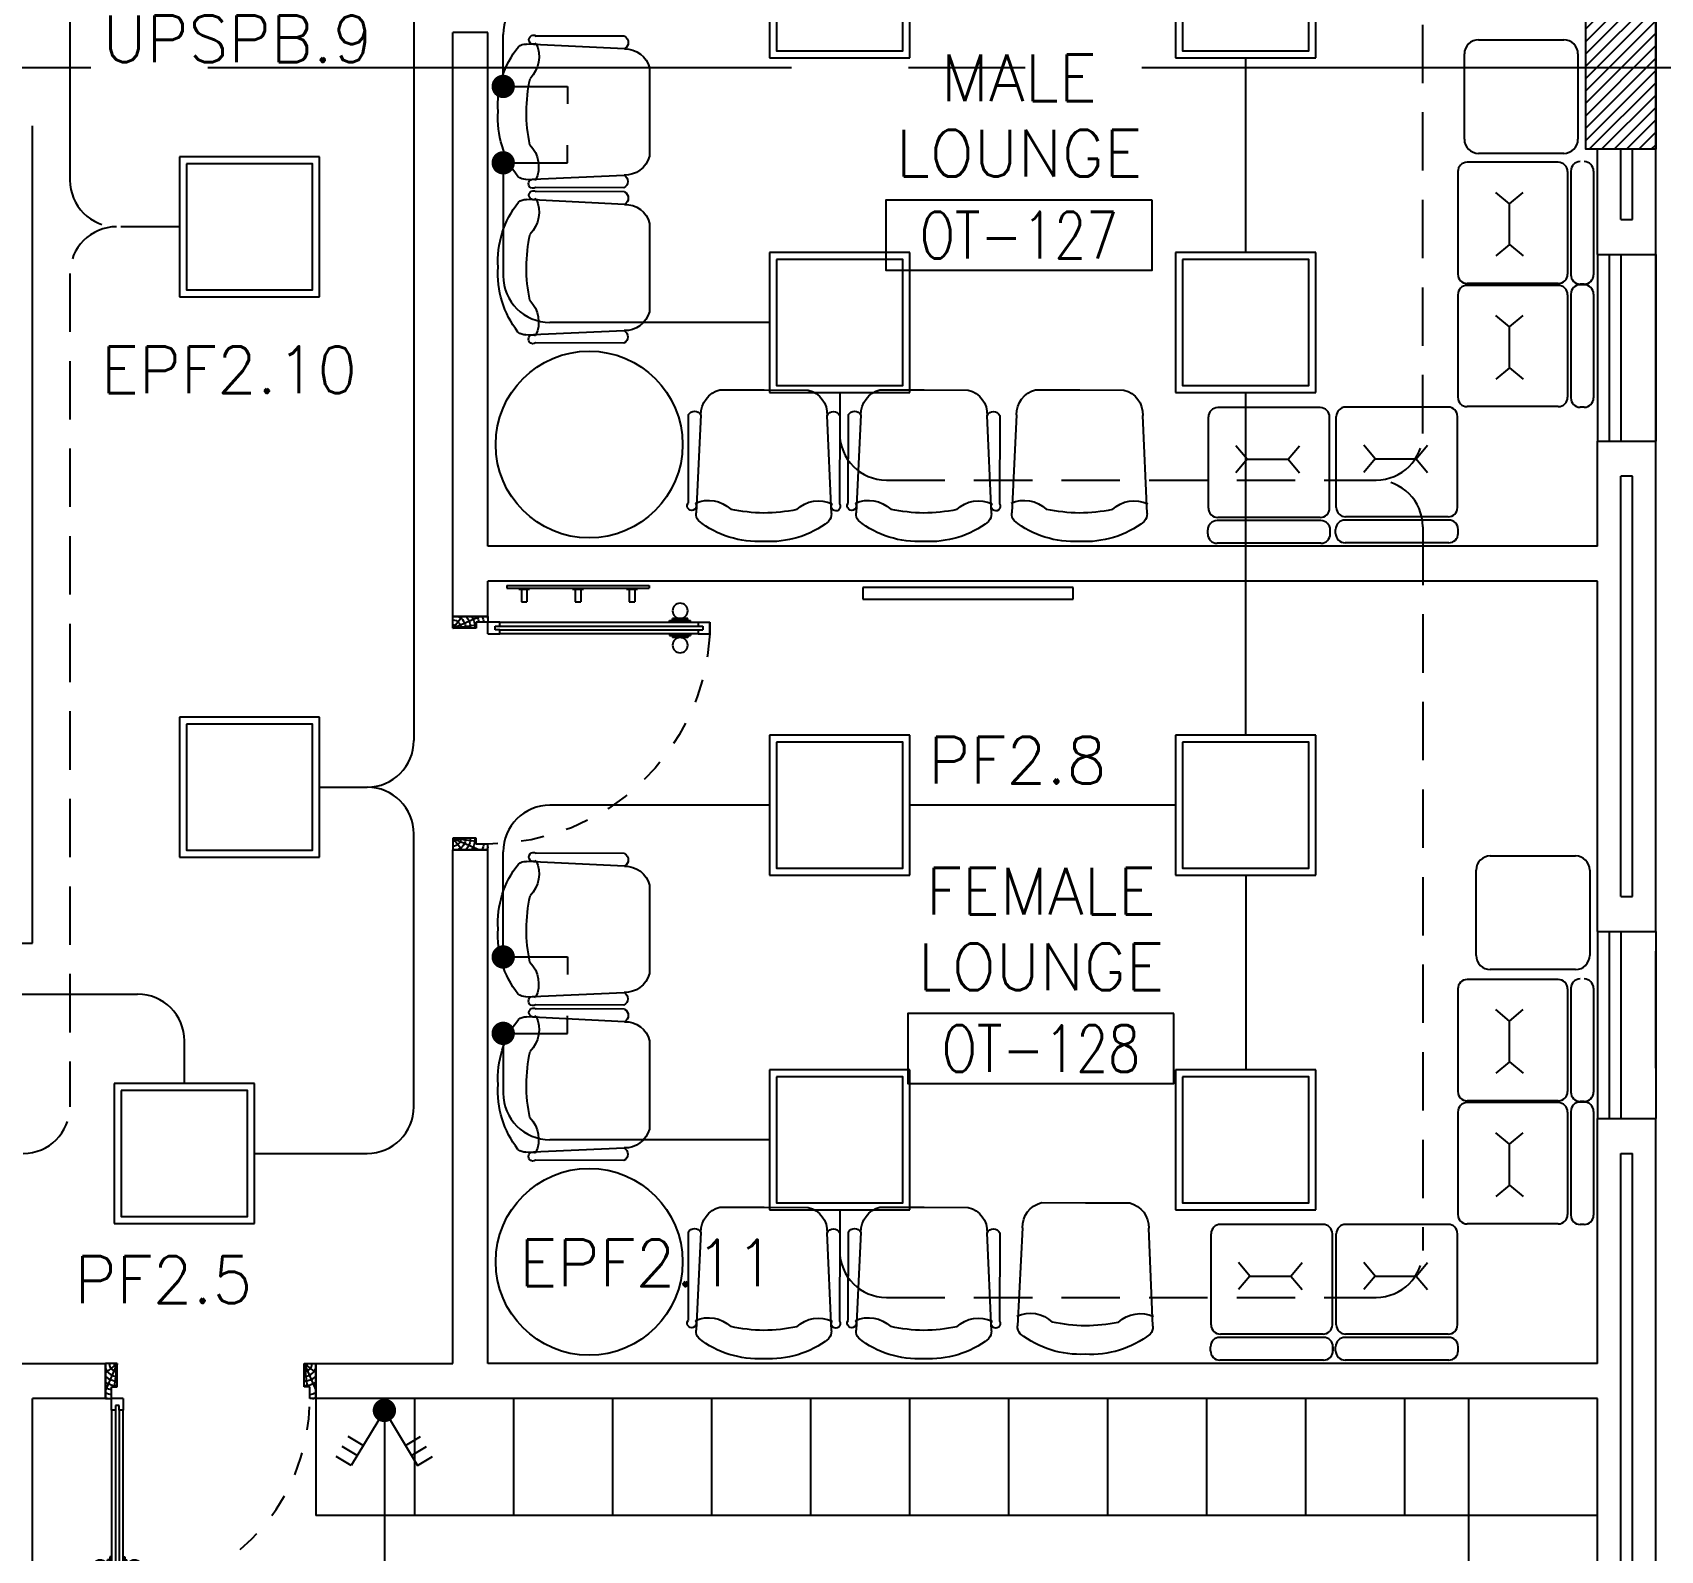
# Model space of a CAD drawing. Extents: x -0.3 to 91.9, y -1.1 to 78.4.
# Drawn here: x 35.6 to 42.57, y 43.82 to 50.32 of the extents above; entities that cross this region are included whole.
import ezdxf
from ezdxf.enums import TextEntityAlignment as Align

# ---------------------------------------------------------------- set-up
doc = ezdxf.new("R2010")
doc.units = 0
doc.header["$MEASUREMENT"] = 0
doc.linetypes.add('CENTERX2', pattern=[4, 2.5, -0.5, 0.5, -0.5])
doc.linetypes.add('HIDDEN', pattern=[0.375, 0.25, -0.125])
doc.layers.get('0').update_dxf_attribs({"linetype": 'CONTINUOUS'})
for name, color, linetype in [('AXES', 11, 'CENTERX2'), ('COL', 11, 'CONTINUOUS'), ('DOOR', 7, 'CONTINUOUS'), ('E-CLINE', 4, 'CONTINUOUS'), ('E-HLINE', 4, 'HIDDEN'), ('E-LITE', 4, 'CONTINUOUS'), ('E-SWITCH', 4, 'CONTINUOUS'), ('E-TEXT', 4, 'CONTINUOUS'), ('E-TRXT', 4, 'CONTINUOUS'), ('HAT', 11, 'CONTINUOUS'), ('INSUL', 11, 'CONTINUOUS'), ('Locker', 11, 'CONTINUOUS'), ('NON-MEDICAL', 11, 'CONTINUOUS'), ('RM-BOX', 11, 'CONTINUOUS'), ('RM-NAME', 11, 'CONTINUOUS'), ('RM-NO', 11, 'CONTINUOUS'), ('WALL', 11, 'CONTINUOUS'), ('WIN', 7, 'CONTINUOUS')]:
    doc.layers.add(name, color=color, linetype=linetype)
doc.styles.add('ROMANS', font='ROMANS.shx', dxfattribs={"width": 0.6})

# ---------------------------------------------------------------- blocks, each defined once
blk = doc.blocks.new('RM1')
at = {"layer": 'RM-BOX'}
blk.add_lwpolyline([(569.9, -200), (-569.9, -200), (-569.9, -500), (569.9, -500)], close=True, dxfattribs=at)
at = {"layer": 'RM-NAME', "style": 'ROMANS'}
for tag, p in [('ROOMNAME1', (0, 323.8)), ('ROOMNAME2', (0, 0))]:
    blk.add_attdef(tag, text='', height=200, dxfattribs=at).set_placement(p, align=Align.MIDDLE)
at = {"layer": 'RM-NO', "style": 'ROMANS', "width": 0.8}
blk.add_attdef('ROOMNO', text='', height=200, dxfattribs=at).set_placement((0, -350), align=Align.MIDDLE)
blk = doc.blocks.new('C11')
at = {"layer": 'HAT'}
h = blk.add_hatch(dxfattribs=at)
h.set_pattern_fill('ANSI31', color=256, scale=300, style=0)
h.set_pattern_definition([(45, (-248556.182, -75061.005), (-26.5165043, 26.5165043), [])])
h.paths.add_polyline_path([(300, 700), (0, 700), (0, 350), (300, 350)])
h.paths.add_polyline_path([(300, 350), (0, 350), (0, 0), (300, 0)])
at = {"layer": 'COL'}
blk.add_lwpolyline([(300, 700), (300, 0), (0, 0), (0, 700)], close=True, dxfattribs=at)
blk = doc.blocks.new('DOOR90')
at = {"layer": 'DOOR', "color": 0, "linetype": 'ByBlock'}
for p, q in [((-150, 0), (-150, -25)), ((-150, 0), (0, 0)), ((0, -50), (0, 0)), ((-1000, -25), (-1000, -75)), ((-1000, -75), (-1000, -25)), ((-950, -25), (-1000, -25)), ((-970, -42), (-970, -58)), ((-950, -42), (-970, -42)), ((-950, -58), (-970, -58)), ((-950, -25), (-950, -42)), ((-950, -58), (-950, -75)), ((-917.6, -25), (-917.6, -17.8)), ((-827.6, -17.8), (-917.6, -17.8)), ((-905, -17.8), (-905, -8.8)), ((-905, -8.8), (-840.2, -8.8)), ((-905, -17.8), (-840.2, -17.8)), ((-840.2, -17.8), (-840.2, -8.8)), ((-827.6, -25), (-827.6, -17.8)), ((-200, -42), (-200, -25)), ((-200, -25), (-150, -25)), ((-180, -42), (-200, -42)), ((-200, -75), (-200, -58)), ((-200, -58), (-180, -58)), ((-180, -58), (-180, -42)), ((-150, -75), (-150, -25)), ((-150, -25), (-100, -25)), ((-100, -25), (-100, -50)), ((-100, -50), (0, -50)), ((-950, -75), (-1000, -75)), ((-917.6, -75), (-917.6, -82.2)), ((-827.6, -82.2), (-917.6, -82.2)), ((-905, -82.2), (-905, -91.2)), ((-905, -82.2), (-840.2, -82.2)), ((-905, -91.2), (-840.2, -91.2)), ((-840.2, -82.2), (-840.2, -91.2)), ((-827.6, -75), (-827.6, -82.2)), ((-150, -75), (-200, -75)), ((-150, -900), (-150, -875)), ((-150, -875), (-100, -875)), ((0, -900), (-150, -900)), ((-150, -900), (0, -900)), ((-100, -850), (0, -850)), ((-100, -875), (-100, -850)), ((0, -850), (0, -900))]:
    blk.add_line(p, q, dxfattribs=at)
at = {"layer": 'DOOR', "color": 9, "linetype": 'ByBlock'}
for p, q in [((0, -50), (-113.7, 0)), ((0, -50), (-40.1, 0)), ((0, -50), (-100, -36.6)), ((0, -850), (-113.7, -900)), ((0, -850), (-100, -863.4)), ((0, -850), (-40.1, -900))]:
    blk.add_line(p, q, dxfattribs=at)
at = {"layer": 'DOOR', "linetype": 'ByBlock'}
for p, q in [((-200, -25), (-950, -25)), ((-200, -42), (-950, -42)), ((-200, -58), (-950, -58)), ((-950, -75), (-200, -75))]:
    blk.add_line(p, q, dxfattribs=at)
at = {"layer": 'DOOR', "color": 0, "linetype": 'ByBlock'}
for centre in [(-872.6, 23.5), (-872.6, -123.5)]:
    blk.add_circle(centre, 32.4, dxfattribs=at)
at = {"layer": 'DOOR', "color": 9, "linetype": 'ByBlock'}
for centre, radius, start, end in [((0, -50), 154.4, 161.10529, 166.28577), ((0, -50), 134.4, 158.15985, 169.28002), ((0, -50), 94.4, 148.01819, 180), ((0, -50), 74.4, 137.77643, 180), ((0, -50), 114.4, 154.08384, 167.37743), ((0, -50), 54.4, 113.20738, 180), ((0, -50), 34.4, 90, 180), ((0, -50), 14.4, 90, 180), ((0, -850), 154.4, 193.71423, 198.89471), ((0, -850), 134.4, 190.71998, 201.84015), ((0, -850), 94.4, 180, 211.98181), ((0, -850), 74.4, 180, 222.22357), ((0, -850), 54.4, 180, 246.79262), ((0, -850), 34.4, 180, 270), ((0, -850), 14.4, 180, 270)]:
    blk.add_arc(centre, radius, start, end, dxfattribs=at)
at = {"layer": 'DOOR', "linetype": 'HIDDEN', "ltscale": 0.5}
blk.add_arc((-150, -25), 850, 180, 270, dxfattribs=at)
blk = doc.blocks.new('DOOR-10')
at = {"layer": 'DOOR', "color": 0, "linetype": 'ByBlock'}
for p, q in [((-25.7, 1100), (-75.7, 1100)), ((-75.7, 1100), (-25.7, 1100)), ((-75.7, 1050), (-75.7, 1100)), ((-58.7, 1050), (-75.7, 1050)), ((-42.7, 1070), (-58.7, 1070)), ((-58.7, 1050), (-58.7, 1070)), ((-42.7, 1050), (-42.7, 1070)), ((-25.7, 1050), (-42.7, 1050)), ((-25.7, 1050), (-25.7, 1100)), ((-82.9, 1005), (-91.9, 1005)), ((-91.9, 1005), (-91.9, 940.2)), ((-75.7, 1017.6), (-82.9, 1017.6)), ((-82.9, 927.6), (-82.9, 1017.6)), ((-82.9, 1005), (-82.9, 940.2)), ((-25.7, 1017.6), (-18.5, 1017.6)), ((-18.5, 927.6), (-18.5, 1017.6)), ((-18.5, 1005), (-9.5, 1005)), ((-18.5, 1005), (-18.5, 940.2)), ((-9.5, 1005), (-9.5, 940.2)), ((-82.9, 940.2), (-91.9, 940.2)), ((-75.7, 927.6), (-82.9, 927.6)), ((-25.7, 927.6), (-18.5, 927.6)), ((-18.5, 940.2), (-9.5, 940.2)), ((-1000.7, 0), (-1000.7, 150)), ((-1000.7, 150), (-975.7, 150)), ((-1000.7, 150), (-1000.7, 0)), ((-975.7, 150), (-975.7, 100)), ((-75.7, 200), (-58.7, 200)), ((-75.7, 150), (-75.7, 200)), ((-75.7, 150), (-25.7, 150)), ((-58.7, 200), (-58.7, 180)), ((-58.7, 180), (-42.7, 180)), ((-42.7, 200), (-25.7, 200)), ((-42.7, 180), (-42.7, 200)), ((-25.7, 200), (-25.7, 150)), ((-0.7, 150), (-25.7, 150)), ((-25.7, 150), (-25.7, 100)), ((-975.7, 100), (-950.7, 100)), ((-950.7, 100), (-950.7, 0)), ((-50.7, 100), (-50.7, 0)), ((-25.7, 100), (-50.7, 100)), ((-950.7, 0), (-1000.7, 0)), ((-50.7, 0), (-0.7, 0))]:
    blk.add_line(p, q, dxfattribs=at)
at = {"layer": 'DOOR', "linetype": 'ByBlock'}
for p, q in [((-75.7, 1050), (-75.7, 200)), ((-58.7, 200), (-58.7, 1050)), ((-42.7, 200), (-42.7, 1050)), ((-25.7, 200), (-25.7, 1050))]:
    blk.add_line(p, q, dxfattribs=at)
at = {"layer": 'DOOR', "color": 9, "linetype": 'ByBlock'}
for p, q in [((-0.7, 0), (-0.7, 150)), ((-950.7, 0), (-1000.7, 113.7)), ((-950.7, 0), (-964.1, 100)), ((-50.7, 0), (-0.7, 113.7)), ((-50.7, 0), (-37.3, 100)), ((-950.7, 0), (-1000.7, 40.1)), ((-50.7, 0), (-0.7, 40.1))]:
    blk.add_line(p, q, dxfattribs=at)
at = {"layer": 'DOOR', "color": 0, "linetype": 'ByBlock'}
for centre in [(-124.2, 972.6), (22.8, 972.6)]:
    blk.add_circle(centre, 32.4, dxfattribs=at)
at = {"layer": 'DOOR', "linetype": 'HIDDEN', "ltscale": 0.5}
blk.add_arc((-23.4, 149.1), 952.3, 93.14816, 179.94816, dxfattribs=at)
at = {"layer": 'DOOR', "color": 9, "linetype": 'ByBlock'}
for centre, radius, start, end in [((-950.7, 0), 154.4, 103.71423, 108.89471), ((-50.7, 0), 154.4, 71.10529, 76.28577), ((-950.7, 0), 134.4, 100.71998, 111.84015), ((-950.7, 0), 94.4, 90, 121.98181), ((-950.7, 0), 74.4, 90, 132.22357), ((-50.7, 0), 94.4, 58.01819, 90), ((-50.7, 0), 74.4, 47.77643, 90), ((-50.7, 0), 134.4, 68.15985, 79.28002), ((-50.7, 0), 114.4, 64.08384, 77.37743), ((-950.7, 0), 54.4, 90, 156.79262), ((-950.7, 0), 34.4, 90, 180), ((-950.7, 0), 14.4, 90, 180), ((-50.7, 0), 54.4, 23.20738, 90), ((-50.7, 0), 34.4, 0, 90), ((-50.7, 0), 14.4, 0, 90)]:
    blk.add_arc(centre, radius, start, end, dxfattribs=at)
blk = doc.blocks.new('L42')
at = {"layer": 'E-LITE'}
for p, q in [((0.3, 0.3), (-0.3, 0.3)), ((-0.3, 0.3), (-0.3, -0.3)), ((0.3, -0.3), (0.3, 0.3)), ((-0.3, -0.3), (0.3, -0.3))]:
    blk.add_line(p, q, dxfattribs=at)
at = {"layer": 'E-LITE', "color": 8}
blk.add_lwpolyline([(-0.27, 0.27), (-0.27, -0.27), (0.27, -0.27), (0.27, 0.27)], close=True, dxfattribs=at)
blk = doc.blocks.new('3G1W')
for p, q in [((0, 0), (0.55, 0)), ((0.35, 0), (0.35, -0.15)), ((0.45, 0), (0.45, -0.15)), ((0.55, 0), (0.55, -0.15))]:
    blk.add_line(p, q)
at = {"const_width": 0.1}
blk.add_lwpolyline([(-0.05, 0, 1), (0.05, 0, 1)], format="xyb", close=True, dxfattribs=at)

msp = doc.modelspace()

# ---------------------------------------------------------------- linework, layer by layer
at = {"layer": 'AXES'}
for p, q in [((42.55, -1.1143), (42.55, 77.3484)), ((0.35, 50.17), (68.39, 50.17))]:
    msp.add_line(p, q, dxfattribs=at)
at = {"layer": 'E-CLINE', "color": 4}
for p, q in [((37.2325, 51.6884), (37.2325, 47.2884)), ((36.8285, 47.0884), (37.0325, 47.0884)), ((37.2325, 45.72), (37.2325, 46.8884)), ((31.65, 46.202), (36.05, 46.202)), ((36.25, 45.82), (36.25, 46.002))]:
    msp.add_line(p, q, dxfattribs=at)
at = {"layer": 'E-CLINE', "color": 4, "linetype": 'ByBlock'}
for p, q in [((40.7942, 49.3787), (40.7942, 50.2113)), ((39.0558, 48.7787), (39.0558, 48.6037)), ((40.7942, 47.3113), (40.7942, 48.7787)), ((40.4942, 47.0113), (39.3558, 47.0113)), ((40.7942, 46.7113), (40.7942, 45.8787)), ((36.55, 45.52), (37.0325, 45.52)), ((39.0558, 45.2787), (39.0558, 45.1037))]:
    msp.add_line(p, q, dxfattribs=at)
for centre, start, end in [((39.2558, 48.6037), 180, 270), ((37.0325, 45.72), 270, 0), ((39.2558, 45.1037), 180, 270)]:
    msp.add_arc(centre, 0.2, start, end, dxfattribs=at)
at = {"layer": 'E-CLINE', "color": 4}
for centre, start, end in [((37.0325, 47.2884), 270, 0), ((37.0325, 46.8884), 0, 90), ((36.05, 46.002), 0, 90)]:
    msp.add_arc(centre, 0.2, start, end, dxfattribs=at)
at = {"layer": 'E-HLINE', "color": 4}
for p, q in [((41.5522, 48.6037), (41.5522, 51.47)), ((36.2285, 49.4884), (35.9601, 49.4884)), ((35.7601, 49.2884), (35.7601, 45.72)), ((39.2558, 48.4037), (41.3522, 48.4037)), ((41.5522, 48.2037), (41.5522, 45.1037)), ((39.2558, 44.9037), (41.3522, 44.9037))]:
    msp.add_line(p, q, dxfattribs=at)
for centre, start, end in [((35.9601, 49.6884), 180, 270), ((35.9601, 49.2884), 90, 180), ((41.3522, 48.6037), 270, 0), ((41.3522, 48.2037), 0, 90), ((35.5601, 45.72), 270, 0), ((41.3522, 45.1037), 270, 0)]:
    msp.add_arc(centre, 0.2, start, end, dxfattribs=at)
at = {"layer": 'E-SWITCH', "color": 4}
for p, q in [((35.7601, 53.4002), (35.7601, 49.6884)), ((37.6152, 50.0643), (37.6152, 50.3113)), ((37.6152, 50.0893), (37.8902, 50.0893)), ((37.8902, 50.0893), (37.8902, 50.0143)), ((37.8902, 49.7622), (37.8902, 49.8372)), ((37.6152, 49.7872), (37.6152, 49.2787)), ((37.6152, 49.7622), (37.8902, 49.7622)), ((38.7558, 49.0787), (37.8152, 49.0787)), ((38.7558, 47.0113), (37.8152, 47.0113)), ((37.6152, 46.3363), (37.6152, 46.8113)), ((37.6152, 46.3613), (37.8902, 46.3613)), ((37.8902, 46.3613), (37.8902, 46.2863)), ((37.8902, 46.0342), (37.8902, 46.1092)), ((37.6152, 46.0592), (37.6152, 45.7787)), ((37.6152, 46.0342), (37.8902, 46.0342)), ((38.7558, 45.5787), (37.8152, 45.5787)), ((37.1064, 44.4195), (37.1064, 43.4575))]:
    msp.add_line(p, q, dxfattribs=at)
at = {"layer": 'E-SWITCH', "color": 4, "const_width": 0.05}
for points in [[(37.5902, 50.0893, 1), (37.6402, 50.0893, 1)], [(37.5902, 49.7622, -1), (37.6402, 49.7622, -1)], [(37.5902, 46.3613, 1), (37.6402, 46.3613, 1)], [(37.5902, 46.0342, -1), (37.6402, 46.0342, -1)]]:
    msp.add_lwpolyline(points, format="xyb", close=True, dxfattribs=at)
at = {"layer": 'E-SWITCH', "color": 4}
for centre, start, end in [((37.8152, 50.3113), 90, 179.99964), ((37.8152, 49.2787), 180.00036, 270), ((37.8152, 46.8113), 90, 179.99964), ((37.8152, 45.7787), 180.00036, 270)]:
    msp.add_arc(centre, 0.2, start, end, dxfattribs=at)
at = {"layer": 'INSUL'}
for p, q in [((42.4, 49.52), (42.4, 49.82)), ((42.45, 49.52), (42.45, 49.82)), ((42.4, 49.52), (42.45, 49.52)), ((42.4, 46.62), (42.4, 48.42)), ((42.45, 48.42), (42.4, 48.42)), ((42.45, 46.62), (42.45, 48.42)), ((42.4, 46.62), (42.45, 46.62)), ((42.4, 43.32), (42.4, 45.52)), ((42.4, 45.52), (42.45, 45.52)), ((42.45, 43.32), (42.45, 45.52))]:
    msp.add_line(p, q, dxfattribs=at)
at = {"layer": 'Locker', "linetype": 'ByBlock', "ltscale": 0.3}
for p, q in [((36.8125, 44.47), (36.8125, 43.97)), ((37.2365, 43.97), (37.2365, 44.47)), ((37.6604, 43.97), (37.6604, 44.47)), ((38.0844, 43.97), (38.0844, 44.47)), ((38.5083, 43.97), (38.5083, 44.47)), ((38.9323, 43.97), (38.9323, 44.47)), ((39.3562, 43.97), (39.3562, 44.47)), ((39.7802, 43.97), (39.7802, 44.47)), ((40.2042, 43.97), (40.2042, 44.47)), ((40.6281, 43.97), (40.6281, 44.47)), ((41.0521, 43.97), (41.0521, 44.47)), ((41.476, 43.97), (41.476, 44.47)), ((41.75, 41.845), (41.75, 44.47)), ((42.3, 43.97), (36.8125, 43.97))]:
    msp.add_line(p, q, dxfattribs=at)
at = {"layer": 'NON-MEDICAL', "extrusion": (0, 0, -1)}
for p, q in [((38.1343, 50.2498), (37.7146, 50.2708)), ((38.1345, 50.3039), (37.7561, 50.3052)), ((38.2421, 50.1684), (38.2415, 49.9792)), ((38.2415, 49.9792), (38.2408, 49.7901)), ((37.7126, 49.6913), (38.1324, 49.7094)), ((38.1323, 49.6553), (37.7539, 49.6566)), ((38.1345, 49.638), (37.7561, 49.6393)), ((38.1343, 49.5839), (37.7146, 49.6049)), ((38.2421, 49.5025), (38.2415, 49.3133)), ((38.2415, 49.3133), (38.2408, 49.1242)), ((37.7126, 49.0254), (38.1324, 49.0435)), ((38.1323, 48.9894), (37.7539, 48.9907)), ((38.5432, 48.7902), (38.7324, 48.7895)), ((39.2282, 48.7902), (39.4174, 48.7895)), ((39.8946, 48.7902), (40.0838, 48.7895)), ((38.7324, 48.7895), (38.9215, 48.7889)), ((39.4174, 48.7895), (39.6065, 48.7889)), ((40.0838, 48.7895), (40.273, 48.7889)), ((38.4077, 48.6825), (38.4064, 48.3042)), ((38.4618, 48.6824), (38.4408, 48.2626)), ((39.0203, 48.2607), (39.0022, 48.6805)), ((39.0563, 48.6803), (39.055, 48.302)), ((39.0927, 48.6825), (39.0914, 48.3042)), ((39.1468, 48.6824), (39.1258, 48.2626)), ((39.7053, 48.2607), (39.6872, 48.6805)), ((39.7413, 48.6803), (39.74, 48.302)), ((39.8132, 48.6824), (39.7922, 48.2626)), ((40.3717, 48.2607), (40.3537, 48.6805)), ((38.1343, 46.7498), (37.7146, 46.7708)), ((38.1345, 46.8039), (37.7561, 46.8052)), ((38.2421, 46.6684), (38.2415, 46.4792)), ((38.2415, 46.4792), (38.2408, 46.2901)), ((37.7126, 46.1913), (38.1324, 46.2094)), ((38.1323, 46.1553), (37.7539, 46.1566)), ((38.1343, 46.0839), (37.7146, 46.1049)), ((38.1345, 46.138), (37.7561, 46.1393)), ((38.2421, 46.0025), (38.2415, 45.8133)), ((38.2415, 45.8133), (38.2408, 45.6242)), ((37.7126, 45.5254), (38.1324, 45.5435)), ((38.1323, 45.4894), (37.7539, 45.4907)), ((39.9198, 45.3094), (40.1089, 45.3088)), ((40.1089, 45.3088), (40.2981, 45.3081)), ((38.5432, 45.2902), (38.7324, 45.2895)), ((38.7324, 45.2895), (38.9215, 45.2889)), ((39.2282, 45.2902), (39.4174, 45.2895)), ((39.4174, 45.2895), (39.6065, 45.2889)), ((38.4077, 45.1825), (38.4064, 44.8042)), ((38.4618, 45.1824), (38.4408, 44.7626)), ((39.0203, 44.7607), (39.0022, 45.1805)), ((39.0563, 45.1803), (39.055, 44.802)), ((39.0927, 45.1825), (39.0914, 44.8042)), ((39.1468, 45.1824), (39.1258, 44.7626)), ((39.7053, 44.7607), (39.6872, 45.1805)), ((39.7413, 45.1803), (39.74, 44.802)), ((39.8383, 45.2016), (39.8174, 44.7819)), ((40.3969, 44.7799), (40.3788, 45.1997))]:
    msp.add_line(p, q, dxfattribs=at)
at = {"layer": 'NON-MEDICAL'}
for p, q in [((41.7913, 50.2891), (42.1561, 50.2891)), ((41.7305, 49.8635), (41.7305, 50.2283)), ((42.2169, 50.2283), (42.2169, 49.8635)), ((42.1561, 49.8027), (41.7913, 49.8027)), ((41.7026, 49.7245), (41.7026, 49.2854)), ((42.1326, 49.7645), (41.7426, 49.7645)), ((42.1726, 49.7245), (42.1726, 49.2854)), ((42.1863, 49.7271), (42.1863, 49.2828)), ((42.2836, 49.7271), (42.2836, 49.2828)), ((41.9237, 49.587), (41.8653, 49.6357)), ((41.9237, 49.587), (41.9821, 49.6357)), ((41.9237, 49.4119), (41.9237, 49.587)), ((41.9237, 49.4119), (41.8653, 49.3633)), ((41.9237, 49.4119), (41.9821, 49.3633)), ((42.1326, 49.2454), (41.7426, 49.2454)), ((42.1326, 49.2454), (41.7426, 49.2454)), ((42.1326, 49.2374), (41.7426, 49.2374)), ((42.2436, 49.2431), (42.2263, 49.2431)), ((42.2436, 49.2428), (42.2263, 49.2428)), ((42.2436, 49.2428), (42.2263, 49.2428)), ((42.2436, 49.24), (42.2263, 49.24)), ((41.7026, 49.1974), (41.7026, 48.7582)), ((42.1726, 49.1974), (42.1726, 48.7582)), ((42.1863, 49.2), (42.1863, 48.7556)), ((42.2836, 49.2), (42.2836, 48.7556)), ((41.9237, 49.0599), (41.8653, 49.1085)), ((41.9237, 49.0599), (41.9821, 49.1085)), ((41.9237, 48.8848), (41.9237, 49.0599)), ((41.9237, 48.8848), (41.8653, 48.8361)), ((41.9237, 48.8848), (41.9821, 48.8361)), ((40.6344, 48.2837), (40.6344, 48.6737)), ((40.6344, 48.2837), (40.6344, 48.6737)), ((41.1136, 48.7137), (40.6744, 48.7137)), ((41.1536, 48.2837), (41.1536, 48.6737)), ((41.182, 48.2861), (41.182, 48.6761)), ((41.182, 48.2861), (41.182, 48.6761)), ((41.6611, 48.7161), (41.222, 48.7161)), ((41.7011, 48.2861), (41.7011, 48.6761)), ((42.1326, 48.7182), (41.7426, 48.7182)), ((42.1326, 48.7182), (41.7426, 48.7182)), ((42.2436, 48.7156), (42.2263, 48.7156)), ((42.2436, 48.7156), (42.2263, 48.7156)), ((40.801, 48.4926), (40.7523, 48.5509)), ((40.9761, 48.4926), (41.0247, 48.5509)), ((41.3485, 48.495), (41.2999, 48.5534)), ((41.5236, 48.495), (41.5723, 48.5534)), ((40.801, 48.4926), (40.7523, 48.4342)), ((40.801, 48.4926), (40.9761, 48.4926)), ((40.9761, 48.4926), (41.0247, 48.4342)), ((41.3485, 48.495), (41.2999, 48.4367)), ((41.3485, 48.495), (41.5236, 48.495)), ((41.5236, 48.495), (41.5723, 48.4367)), ((41.1136, 48.2437), (40.6744, 48.2437)), ((41.6637, 48.2324), (41.2194, 48.2324)), ((41.6611, 48.2461), (41.222, 48.2461)), ((40.6318, 48.1727), (40.6318, 48.1899)), ((40.6318, 48.1727), (40.6318, 48.1899)), ((41.1162, 48.2299), (40.6718, 48.2299)), ((41.1562, 48.1727), (41.1562, 48.1899)), ((41.1794, 48.1751), (41.1794, 48.1924)), ((41.1794, 48.1751), (41.1794, 48.1924)), ((41.7037, 48.1751), (41.7037, 48.1924)), ((41.1162, 48.1327), (40.6718, 48.1327)), ((41.6637, 48.1351), (41.2194, 48.1351)), ((37.6308, 47.9522), (37.6308, 47.9405)), ((37.6308, 47.9522), (38.2404, 47.9522)), ((37.6308, 47.9405), (38.2404, 47.9405)), ((37.6818, 47.9405), (37.6818, 47.9359)), ((37.6818, 47.9359), (37.7279, 47.9359)), ((37.6931, 47.9359), (37.6931, 47.8819)), ((37.7166, 47.9359), (37.7166, 47.8819)), ((37.7279, 47.9405), (37.7279, 47.9359)), ((37.9125, 47.9405), (37.9125, 47.9359)), ((37.9125, 47.9359), (37.9587, 47.9359)), ((37.9239, 47.9359), (37.9239, 47.8819)), ((37.9473, 47.9359), (37.9473, 47.8819)), ((37.9587, 47.9405), (37.9587, 47.9359)), ((38.1433, 47.9405), (38.1433, 47.9359)), ((38.1433, 47.9359), (38.1895, 47.9359)), ((38.1547, 47.9359), (38.1547, 47.8819)), ((38.1781, 47.9359), (38.1781, 47.8819)), ((38.1895, 47.9405), (38.1895, 47.9359)), ((38.2404, 47.9522), (38.2404, 47.9405)), ((39.1548, 47.943), (39.1548, 47.893)), ((40.0548, 47.943), (39.1548, 47.943)), ((39.1548, 47.893), (40.0548, 47.893)), ((40.0548, 47.893), (40.0548, 47.943)), ((37.6931, 47.8819), (37.7166, 47.8819)), ((37.9239, 47.8819), (37.9473, 47.8819)), ((38.1547, 47.8819), (38.1781, 47.8819)), ((41.8415, 46.7939), (42.2063, 46.7939)), ((41.7807, 46.3683), (41.7807, 46.7331)), ((42.2671, 46.7331), (42.2671, 46.3683)), ((42.2063, 46.3075), (41.8415, 46.3075)), ((41.7026, 46.2245), (41.7026, 45.7854)), ((42.1326, 46.2645), (41.7426, 46.2645)), ((42.1726, 46.2245), (42.1726, 45.7854)), ((42.1863, 46.2271), (42.1863, 45.7828)), ((42.2836, 46.2271), (42.2836, 45.7828)), ((41.9237, 46.087), (41.8653, 46.1357)), ((41.9237, 46.087), (41.9821, 46.1357)), ((41.9237, 45.9119), (41.9237, 46.087)), ((41.9237, 45.9119), (41.8653, 45.8633)), ((41.9237, 45.9119), (41.9821, 45.8633)), ((42.1326, 45.7454), (41.7426, 45.7454)), ((42.1326, 45.7454), (41.7426, 45.7454)), ((42.1326, 45.7374), (41.7426, 45.7374)), ((42.2436, 45.7431), (42.2263, 45.7431)), ((42.2436, 45.7428), (42.2263, 45.7428)), ((42.2436, 45.7428), (42.2263, 45.7428)), ((42.2436, 45.74), (42.2263, 45.74)), ((41.7026, 45.6974), (41.7026, 45.2582)), ((42.1726, 45.6974), (42.1726, 45.2582)), ((42.1863, 45.7), (42.1863, 45.2556)), ((42.2836, 45.7), (42.2836, 45.2556)), ((41.9237, 45.5599), (41.8653, 45.6085)), ((41.9237, 45.5599), (41.9821, 45.6085)), ((41.9237, 45.3848), (41.9237, 45.5599)), ((41.9237, 45.3848), (41.8653, 45.3361)), ((41.9237, 45.3848), (41.9821, 45.3361)), ((40.646, 44.7861), (40.646, 45.1761)), ((40.646, 44.7861), (40.646, 45.1761)), ((41.1252, 45.2161), (40.686, 45.2161)), ((41.1652, 44.7861), (41.1652, 45.1761)), ((41.182, 44.7861), (41.182, 45.1761)), ((41.182, 44.7861), (41.182, 45.1761)), ((41.6611, 45.2161), (41.222, 45.2161)), ((41.7011, 44.7861), (41.7011, 45.1761)), ((42.1326, 45.2182), (41.7426, 45.2182)), ((42.1326, 45.2182), (41.7426, 45.2182)), ((42.2436, 45.2156), (42.2263, 45.2156)), ((42.2436, 45.2156), (42.2263, 45.2156)), ((40.8126, 44.995), (40.7639, 45.0534)), ((40.9877, 44.995), (41.0364, 45.0534)), ((41.3485, 44.995), (41.2999, 45.0534)), ((41.5236, 44.995), (41.5723, 45.0534)), ((40.8126, 44.995), (40.7639, 44.9367)), ((40.8126, 44.995), (40.9877, 44.995)), ((40.9877, 44.995), (41.0364, 44.9367)), ((41.3485, 44.995), (41.2999, 44.9367)), ((41.3485, 44.995), (41.5236, 44.995)), ((41.5236, 44.995), (41.5723, 44.9367)), ((40.6435, 44.6751), (40.6435, 44.6924)), ((40.6435, 44.6751), (40.6435, 44.6924)), ((41.1278, 44.7324), (40.6835, 44.7324)), ((41.1252, 44.7461), (40.686, 44.7461)), ((41.1678, 44.6751), (41.1678, 44.6924)), ((41.1686, 44.6751), (41.1686, 44.6924)), ((41.1794, 44.6751), (41.1794, 44.6924)), ((41.1794, 44.6751), (41.1794, 44.6924)), ((41.6637, 44.7324), (41.2194, 44.7324)), ((41.6611, 44.7461), (41.222, 44.7461)), ((41.7037, 44.6751), (41.7037, 44.6924)), ((41.1278, 44.6351), (40.6835, 44.6351)), ((41.6637, 44.6351), (41.2194, 44.6351))]:
    msp.add_line(p, q, dxfattribs=at)
for centre in [(37.9831, 48.5558), (37.9831, 45.0558)]:
    msp.add_circle(centre, 0.4, dxfattribs=at)
at = {"layer": 'NON-MEDICAL', "extrusion": (0, 0, -1)}
for centre, radius, start, end in [((-38.0042, 50.0048), 0.412, 356.75257, 38.14876), ((-37.7125, 50.2199), 0.051, 50.65614, 92.28364), ((-37.7448, 50.2893), 0.0195, 235.03992, 125.35171), ((-37.6333, 50.2167), 0.1352, 155.27234, 224.16343), ((-38.1204, 50.2769), 0.0304, 117.61716, 242.77448), ((-38.1374, 50.1419), 0.108, 88.33544, 165.796), ((-38.4652, 49.9687), 0.7509, 0.93926, 11.81859), ((-38.0041, 49.9553), 0.412, 322.24288, 3.63907), ((-38.4652, 49.9882), 0.7509, 348.57305, 359.45238), ((-37.6316, 49.7459), 0.1352, 136.22821, 205.1193), ((-38.1363, 49.8173), 0.108, 194.59564, 272.0562), ((-37.7109, 49.7422), 0.051, 268.108, 309.7355), ((-38.1183, 49.6824), 0.0304, 117.61716, 242.77448), ((-37.7427, 49.6726), 0.0195, 235.03992, 125.35171), ((-37.7448, 49.6233), 0.0195, 235.03992, 125.35171), ((-38.1204, 49.611), 0.0304, 117.61716, 242.77448), ((-38.0042, 49.3389), 0.412, 356.75257, 38.14876), ((-37.7125, 49.554), 0.051, 50.65614, 92.28364), ((-37.6333, 49.5508), 0.1352, 155.27234, 224.16343), ((-38.1374, 49.476), 0.108, 88.33544, 165.796), ((-38.4652, 49.3028), 0.7509, 0.93926, 11.81859), ((-38.0041, 49.2894), 0.412, 322.24288, 3.63907), ((-38.4652, 49.3223), 0.7509, 348.57305, 359.45238), ((-37.6316, 49.08), 0.1352, 136.22821, 205.1193), ((-38.1363, 49.1514), 0.108, 194.59564, 272.0562), ((-37.7109, 49.0763), 0.051, 268.108, 309.7355), ((-37.7427, 49.0067), 0.0195, 235.03992, 125.35171), ((-38.1183, 49.0165), 0.0304, 117.61716, 242.77448), ((-38.5697, 48.6855), 0.108, 358.33544, 75.796), ((-39.2547, 48.6855), 0.108, 358.33544, 75.796), ((-39.9211, 48.6855), 0.108, 358.33544, 75.796), ((-38.8943, 48.6844), 0.108, 104.59564, 182.0562), ((-39.5793, 48.6844), 0.108, 104.59564, 182.0562), ((-40.2457, 48.6844), 0.108, 104.59564, 182.0562), ((-38.4347, 48.6684), 0.0304, 27.61716, 152.77448), ((-39.0292, 48.6664), 0.0304, 27.61716, 152.77448), ((-39.1197, 48.6684), 0.0304, 27.61716, 152.77448), ((-39.7142, 48.6664), 0.0304, 27.61716, 152.77448), ((-38.4223, 48.2929), 0.0195, 145.03992, 35.35171), ((-38.4949, 48.1813), 0.1352, 65.27234, 134.16343), ((-38.9657, 48.1797), 0.1352, 46.22821, 115.1193), ((-39.039, 48.2908), 0.0195, 145.03992, 35.35171), ((-39.1074, 48.2929), 0.0195, 145.03992, 35.35171), ((-39.1799, 48.1813), 0.1352, 65.27234, 134.16343), ((-39.6507, 48.1797), 0.1352, 46.22821, 115.1193), ((-39.724, 48.2908), 0.0195, 145.03992, 35.35171), ((-39.8463, 48.1813), 0.1352, 65.27234, 134.16343), ((-40.3171, 48.1797), 0.1352, 46.22821, 115.1193), ((-38.4917, 48.2606), 0.051, 320.65614, 2.28364), ((-38.7429, 49.0132), 0.7509, 270.93926, 281.81859), ((-38.7234, 49.0133), 0.7509, 258.57305, 269.45238), ((-38.9694, 48.259), 0.051, 178.108, 219.7355), ((-39.1767, 48.2606), 0.051, 320.65614, 2.28364), ((-39.4279, 49.0132), 0.7509, 270.93926, 281.81859), ((-39.4084, 49.0133), 0.7509, 258.57305, 269.45238), ((-39.6544, 48.259), 0.051, 178.108, 219.7355), ((-39.8432, 48.2606), 0.051, 320.65614, 2.28364), ((-40.0943, 49.0132), 0.7509, 270.93926, 281.81859), ((-40.0748, 49.0133), 0.7509, 258.57305, 269.45238), ((-40.3208, 48.259), 0.051, 178.108, 219.7355), ((-38.7068, 48.5523), 0.412, 266.75257, 308.14876), ((-38.7563, 48.5521), 0.412, 232.24288, 273.63907), ((-39.3918, 48.5523), 0.412, 266.75257, 308.14876), ((-39.4413, 48.5521), 0.412, 232.24288, 273.63907), ((-40.0582, 48.5523), 0.412, 266.75257, 308.14876), ((-40.1077, 48.5521), 0.412, 232.24288, 273.63907), ((-37.7125, 46.7199), 0.051, 50.65614, 92.28364), ((-37.7448, 46.7893), 0.0195, 235.03992, 125.35171), ((-37.6333, 46.7167), 0.1352, 155.27234, 224.16343), ((-38.1204, 46.7769), 0.0304, 117.61716, 242.77448), ((-38.0042, 46.5048), 0.412, 356.75257, 38.14876), ((-38.1374, 46.6419), 0.108, 88.33544, 165.796), ((-38.4652, 46.4687), 0.7509, 0.93926, 11.81859), ((-38.0041, 46.4553), 0.412, 322.24288, 3.63907), ((-38.4652, 46.4882), 0.7509, 348.57305, 359.45238), ((-37.6316, 46.2459), 0.1352, 136.22821, 205.1193), ((-38.1363, 46.3173), 0.108, 194.59564, 272.0562), ((-37.7109, 46.2422), 0.051, 268.108, 309.7355), ((-37.7427, 46.1726), 0.0195, 235.03992, 125.35171), ((-37.7448, 46.1233), 0.0195, 235.03992, 125.35171), ((-38.1183, 46.1824), 0.0304, 117.61716, 242.77448), ((-38.0042, 45.8389), 0.412, 356.75257, 38.14876), ((-37.7125, 46.054), 0.051, 50.65614, 92.28364), ((-37.6333, 46.0508), 0.1352, 155.27234, 224.16343), ((-38.1204, 46.111), 0.0304, 117.61716, 242.77448), ((-38.1374, 45.976), 0.108, 88.33544, 165.796), ((-38.4652, 45.8028), 0.7509, 0.93926, 11.81859), ((-38.0041, 45.7894), 0.412, 322.24288, 3.63907), ((-38.4652, 45.8223), 0.7509, 348.57305, 359.45238), ((-37.6316, 45.58), 0.1352, 136.22821, 205.1193), ((-38.1363, 45.6514), 0.108, 194.59564, 272.0562), ((-37.7109, 45.5763), 0.051, 268.108, 309.7355), ((-37.7427, 45.5067), 0.0195, 235.03992, 125.35171), ((-38.1183, 45.5165), 0.0304, 117.61716, 242.77448), ((-39.9463, 45.2047), 0.108, 358.33544, 75.796), ((-40.2709, 45.2036), 0.108, 104.59564, 182.0562), ((-38.5697, 45.1855), 0.108, 358.33544, 75.796), ((-38.8943, 45.1844), 0.108, 104.59564, 182.0562), ((-39.2547, 45.1855), 0.108, 358.33544, 75.796), ((-39.5793, 45.1844), 0.108, 104.59564, 182.0562), ((-38.4347, 45.1684), 0.0304, 27.61716, 152.77448), ((-39.0292, 45.1664), 0.0304, 27.61716, 152.77448), ((-39.1197, 45.1684), 0.0304, 27.61716, 152.77448), ((-39.7142, 45.1664), 0.0304, 27.61716, 152.77448), ((-38.4949, 44.6813), 0.1352, 65.27234, 134.16343), ((-38.9657, 44.6797), 0.1352, 46.22821, 115.1193), ((-39.1799, 44.6813), 0.1352, 65.27234, 134.16343), ((-39.6507, 44.6797), 0.1352, 46.22821, 115.1193), ((-39.8715, 44.7006), 0.1352, 65.27234, 134.16343), ((-40.3422, 44.6989), 0.1352, 46.22821, 115.1193), ((-38.4223, 44.7929), 0.0195, 145.03992, 35.35171), ((-38.4917, 44.7606), 0.051, 320.65614, 2.28364), ((-38.7429, 45.5132), 0.7509, 270.93926, 281.81859), ((-38.7234, 45.5133), 0.7509, 258.57305, 269.45238), ((-38.9694, 44.759), 0.051, 178.108, 219.7355), ((-39.039, 44.7908), 0.0195, 145.03992, 35.35171), ((-39.1074, 44.7929), 0.0195, 145.03992, 35.35171), ((-39.1767, 44.7606), 0.051, 320.65614, 2.28364), ((-39.4279, 45.5132), 0.7509, 270.93926, 281.81859), ((-39.4084, 45.5133), 0.7509, 258.57305, 269.45238), ((-39.6544, 44.759), 0.051, 178.108, 219.7355), ((-39.724, 44.7908), 0.0195, 145.03992, 35.35171), ((-39.8683, 44.7798), 0.051, 320.65614, 2.28364), ((-40.0834, 45.0715), 0.412, 266.75257, 308.14876), ((-40.1194, 45.5325), 0.7509, 270.93926, 281.81859), ((-40.1, 45.5326), 0.7509, 258.57305, 269.45238), ((-40.3459, 44.7782), 0.051, 178.108, 219.7355), ((-38.7068, 45.0523), 0.412, 266.75257, 308.14876), ((-38.7563, 45.0521), 0.412, 232.24288, 273.63907), ((-39.3918, 45.0523), 0.412, 266.75257, 308.14876), ((-39.4413, 45.0521), 0.412, 232.24288, 273.63907), ((-40.1329, 45.0714), 0.412, 232.24288, 273.63907)]:
    msp.add_arc(centre, radius, start, end, dxfattribs=at)
at = {"layer": 'NON-MEDICAL'}
for centre, radius, start, end in [((41.7913, 50.2283), 0.0608, 90, 180), ((42.1561, 50.2283), 0.0608, 0, 90), ((41.7913, 49.8635), 0.0608, 180, 270), ((42.1561, 49.8635), 0.0608, 270, 0), ((42.2263, 49.7271), 0.04, 90, 180), ((42.2436, 49.7271), 0.04, 0, 90), ((41.7426, 49.7245), 0.04, 90, 180), ((42.1326, 49.7245), 0.04, 0, 90), ((41.7426, 49.2854), 0.04, 180, 270), ((42.1326, 49.2854), 0.04, 270, 0), ((42.2263, 49.2828), 0.04, 180, 270), ((42.2436, 49.2828), 0.04, 270, 0), ((41.7426, 49.1974), 0.04, 90, 180), ((42.1326, 49.1974), 0.04, 0, 90), ((42.2263, 49.2), 0.04, 90, 180), ((42.2436, 49.2), 0.04, 0, 90), ((41.7426, 48.7582), 0.04, 180, 270), ((42.1326, 48.7582), 0.04, 270, 0), ((42.2263, 48.7556), 0.04, 180, 270), ((42.2436, 48.7556), 0.04, 270, 0), ((40.6744, 48.6737), 0.04, 90, 180), ((41.1136, 48.6737), 0.04, 0, 90), ((41.222, 48.6761), 0.04, 90, 180), ((41.6611, 48.6761), 0.04, 0, 90), ((40.6744, 48.2837), 0.04, 180, 270), ((41.1136, 48.2837), 0.04, 270, 0), ((41.2194, 48.1924), 0.04, 90, 180), ((41.222, 48.2861), 0.04, 180, 270), ((41.6611, 48.2861), 0.04, 270, 0), ((41.6637, 48.1924), 0.04, 0, 90), ((40.6718, 48.1899), 0.04, 90, 180), ((40.6718, 48.1727), 0.04, 180, 270), ((41.1162, 48.1899), 0.04, 0, 90), ((41.1162, 48.1727), 0.04, 270, 0), ((41.2194, 48.1751), 0.04, 180, 270), ((41.6637, 48.1751), 0.04, 270, 0), ((41.8415, 46.7331), 0.0608, 90, 180), ((42.2063, 46.7331), 0.0608, 0, 90), ((41.8415, 46.3683), 0.0608, 180, 270), ((42.2063, 46.3683), 0.0608, 270, 0), ((41.7426, 46.2245), 0.04, 90, 180), ((42.1326, 46.2245), 0.04, 0, 90), ((42.2263, 46.2271), 0.04, 90, 180), ((42.2436, 46.2271), 0.04, 0, 90), ((41.7426, 45.7854), 0.04, 180, 270), ((41.7426, 45.6974), 0.04, 90, 180), ((42.1326, 45.7854), 0.04, 270, 0), ((42.1326, 45.6974), 0.04, 0, 90), ((42.2263, 45.7828), 0.04, 180, 270), ((42.2263, 45.7), 0.04, 90, 180), ((42.2436, 45.7828), 0.04, 270, 0), ((42.2436, 45.7), 0.04, 0, 90), ((41.7426, 45.2582), 0.04, 180, 270), ((42.1326, 45.2582), 0.04, 270, 0), ((42.2263, 45.2556), 0.04, 180, 270), ((42.2436, 45.2556), 0.04, 270, 0), ((40.686, 45.1761), 0.04, 90, 180), ((41.1252, 45.1761), 0.04, 0, 90), ((41.222, 45.1761), 0.04, 90, 180), ((41.6611, 45.1761), 0.04, 0, 90), ((40.686, 44.7861), 0.04, 180, 270), ((41.1252, 44.7861), 0.04, 270, 0), ((41.222, 44.7861), 0.04, 180, 270), ((41.6611, 44.7861), 0.04, 270, 0), ((40.6835, 44.6924), 0.04, 90, 180), ((41.1278, 44.6924), 0.04, 0, 90), ((41.2194, 44.6924), 0.04, 90, 180), ((41.6637, 44.6924), 0.04, 0, 90), ((40.6835, 44.6751), 0.04, 180, 270), ((41.1278, 44.6751), 0.04, 270, 0), ((41.2194, 44.6751), 0.04, 180, 270), ((41.6637, 44.6751), 0.04, 270, 0)]:
    msp.add_arc(centre, radius, start, end, dxfattribs=at)
at = {"layer": 'WALL'}
for p, q in [((37.55, 50.32), (37.4, 50.32)), ((37.4, 47.82), (37.4, 50.32)), ((37.55, 48.12), (37.55, 50.32)), ((35.6, 46.42), (35.6, 49.92)), ((42.55, 49.37), (42.55, 49.92)), ((42.3, 49.37), (42.3, 49.82)), ((42.3, 49.37), (42.55, 49.37)), ((42.3, 48.12), (42.3, 48.57)), ((42.3, 48.57), (42.55, 48.57)), ((42.55, 46.47), (42.55, 48.57)), ((42.3, 48.12), (37.55, 48.12)), ((42.3, 47.97), (37.55, 47.97)), ((37.55, 47.82), (37.55, 47.97)), ((42.3, 46.47), (42.3, 47.97)), ((37.55, 47.82), (37.4, 47.82)), ((37.4, 44.62), (37.4, 46.82)), ((37.55, 46.82), (37.4, 46.82)), ((37.55, 44.62), (37.55, 46.82)), ((42.3, 46.47), (42.55, 46.47)), ((33.525, 46.42), (35.6, 46.42)), ((42.3, 44.62), (42.3, 45.67)), ((42.3, 45.67), (42.55, 45.67)), ((42.55, 43.22), (42.55, 45.67)), ((35.15, 44.62), (35.9125, 44.62)), ((35.9125, 44.62), (35.9125, 44.47)), ((36.8125, 44.62), (36.8125, 44.47)), ((36.8125, 44.62), (37.4, 44.62)), ((42.3, 44.62), (37.55, 44.62)), ((35.9125, 44.47), (35.6, 44.47)), ((35.6, 41.845), (35.6, 44.47)), ((42.3, 44.47), (36.8125, 44.47)), ((42.3, 43.323), (42.3, 44.47))]:
    msp.add_line(p, q, dxfattribs=at)
at = {"layer": 'WALL', "linetype": 'ByBlock', "ltscale": 0.3}
msp.add_lwpolyline([(42.55, 49.82), (42.25, 49.82), (42.25, 50.52), (42.55, 50.52)], close=True, dxfattribs=at)
at = {"layer": 'WIN'}
for p, q in [((42.3, 49.37), (42.3, 48.57)), ((42.35, 49.37), (42.35, 48.57)), ((42.4, 49.37), (42.4, 48.57)), ((42.55, 49.37), (42.55, 48.57)), ((42.3, 46.47), (42.3, 45.67)), ((42.35, 46.47), (42.35, 45.67)), ((42.4, 46.47), (42.4, 45.67)), ((42.55, 46.47), (42.55, 45.67))]:
    msp.add_line(p, q, dxfattribs=at)

# ---------------------------------------------------------------- block references
at = {"layer": 'COL', "linetype": 'ByBlock', "xscale": 0.0009999999892897904, "yscale": 0.000999999996565748, "zscale": 0.001}
msp.add_blockref('C11', (42.25, 49.82), dxfattribs=at)
at = {"layer": 'DOOR', "color": 0, "linetype": 'ByBlock', "ltscale": 0.3, "yscale": 0.000999999996565748, "zscale": 0.001}
for name, p, xscale, rotation in [('DOOR-10', (37.4, 47.8207), -0.000999999996565748, 270), ('DOOR90', (35.9125, 44.62), 0.000999999996565748, 90)]:
    msp.add_blockref(name, p, dxfattribs=dict(at, xscale=xscale, rotation=rotation))
at = {"layer": 'E-LITE'}
for p in [(39.0558, 50.5113), (40.7942, 50.5113), (36.5285, 49.4884), (39.0558, 49.0787), (40.7942, 49.0787), (36.5285, 47.0884), (39.0558, 47.0113), (40.7942, 47.0113), (39.0558, 45.5787), (40.7942, 45.5787), (36.25, 45.52)]:
    msp.add_blockref('L42', p, dxfattribs=at)
at = {"layer": 'E-SWITCH', "color": 4, "yscale": 0.5, "zscale": 0.5}
for xscale, rotation in [(0.5000000000059054, 238.8962468601156), (-0.5000000000059054, 121.1037531398844)]:
    msp.add_blockref('3G1W', (37.1064, 44.4195), dxfattribs=dict(at, xscale=xscale, rotation=rotation))
at = {"layer": 'RM-NAME', "xscale": 0.0009999999892897904, "yscale": 0.000999999996565748, "zscale": 0.001}
for p, values in [((39.8232, 49.8029), {'ROOMNO': 'OT-127', 'ROOMNAME2': 'LOUNGE', 'ROOMNAME1': 'MALE'}), ((39.9173, 46.319), {'ROOMNO': 'OT-128', 'ROOMNAME2': 'LOUNGE', 'ROOMNAME1': 'FEMALE'})]:
    msp.add_blockref('RM1', p, dxfattribs=at).add_auto_attribs(values)

# ---------------------------------------------------------------- texts
at = {"layer": 'E-TEXT', "color": 4, "style": 'ROMANS'}
for s, p in [('EPF2.10', (35.8922, 48.7759)), (' PF2.8', (39.2978, 47.1038)), ('EPF2.11', (37.6839, 44.9509)), (' PF2.5', (35.6421, 44.8795))]:
    msp.add_text(s, height=0.2, dxfattribs=at).set_placement(p)
at = {"layer": 'E-TRXT', "color": 4, "style": 'ROMANS'}
msp.add_text('UPSPB.9', height=0.2, dxfattribs=at).set_placement((35.8996, 50.1934))

doc.saveas('drawing.dxf')
